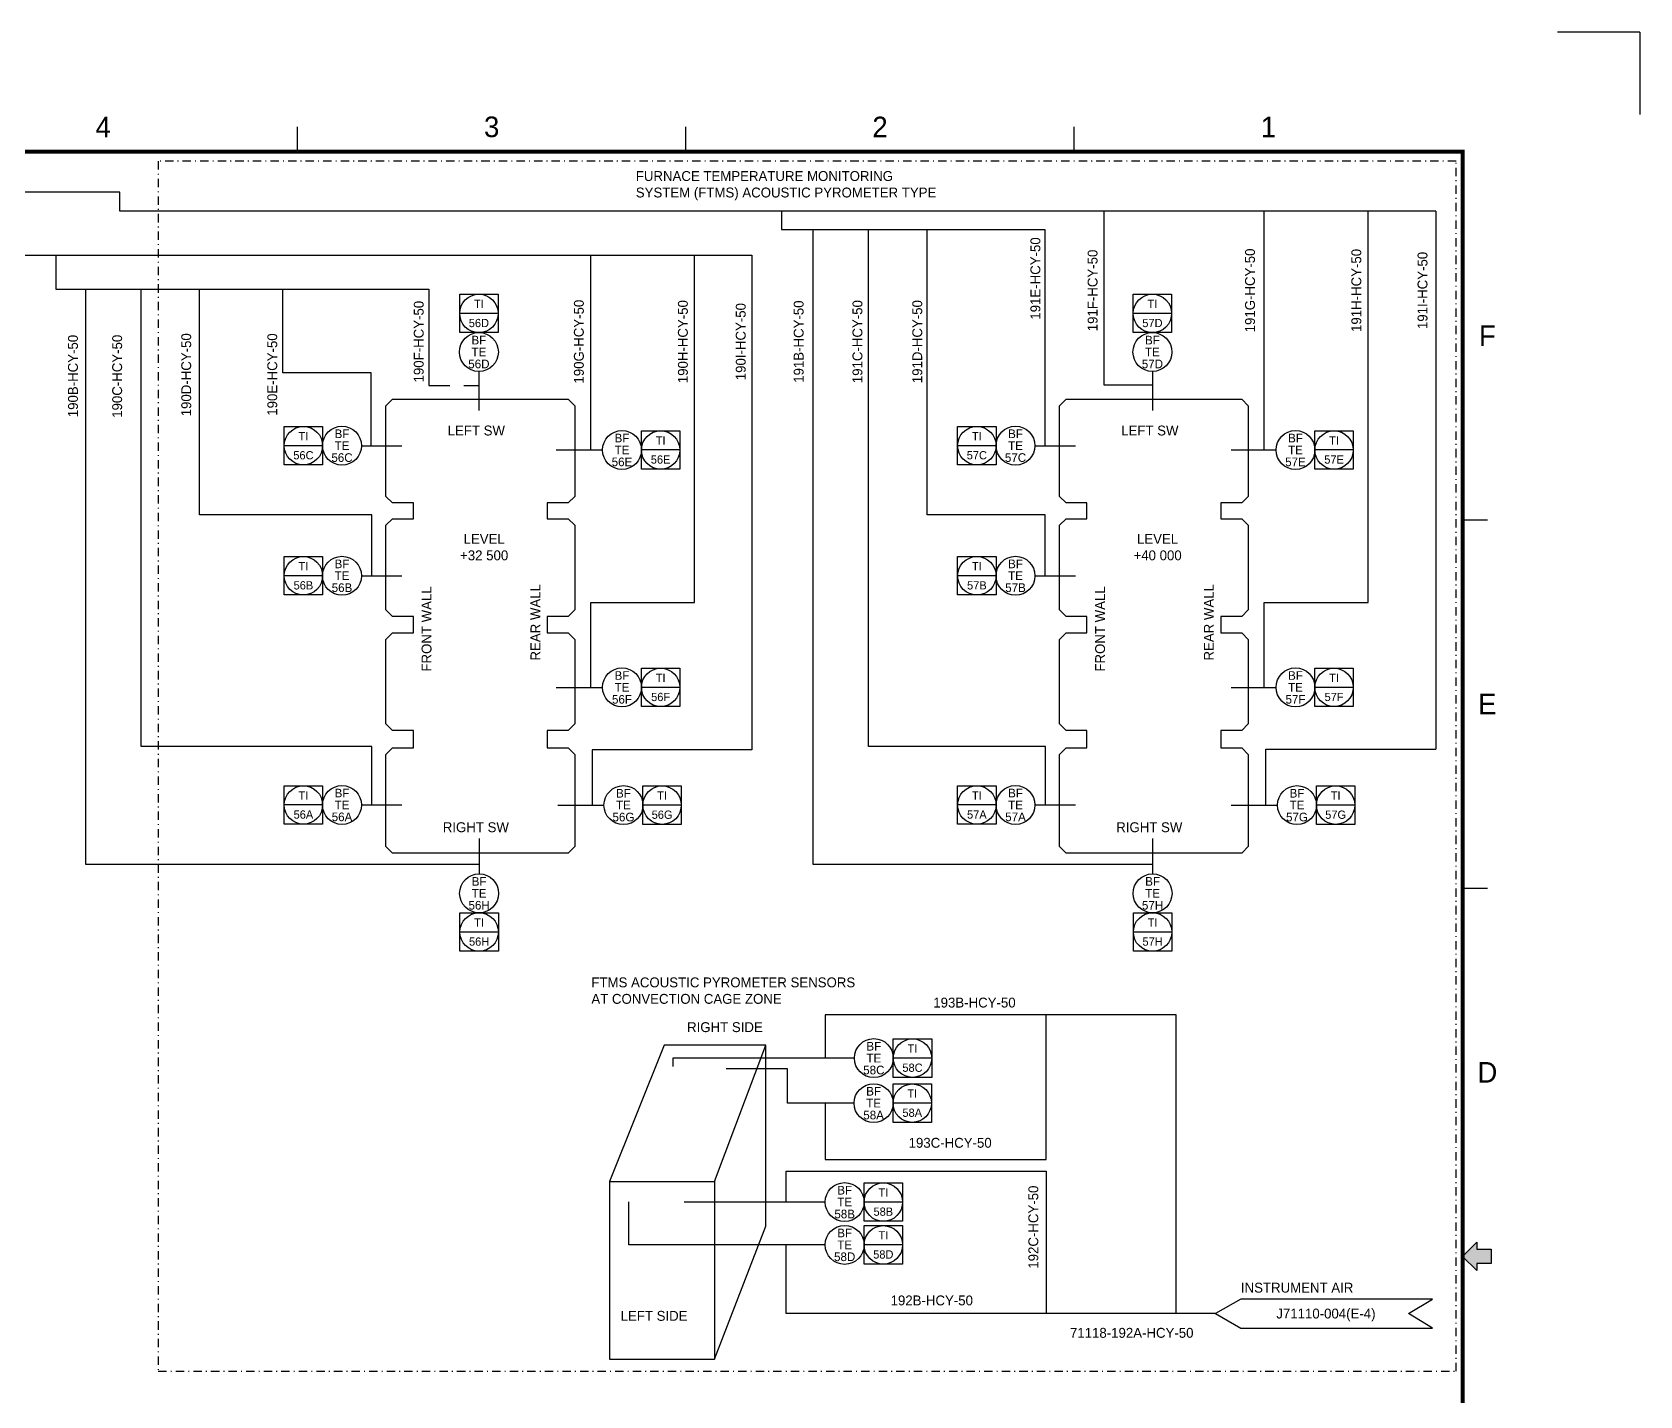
# Model space of a CAD drawing. Header units: millimetres. Extents: x 0 to 420, y 0 to 297.
# Drawn here: x 224.9 to 420, y 131.6 to 297 of the extents above; entities that cross this region are included whole.
import ezdxf
from ezdxf.enums import TextEntityAlignment as Align

# ---------------------------------------------------------------- set-up
doc = ezdxf.new("R2010")
doc.units = ezdxf.units.MM
doc.linetypes.add('DASHDOT', pattern=[25.4, 12.7, -6.35, 0, -6.35])
for name, color, linetype in [('0_Title Block', 7, 'Continuous'), ('2_Opc', 7, 'Continuous'), ('3_I&C', 7, 'Continuous'), ('5_Etc', 7, 'Continuous'), ('6_PIPE(기타)', 7, 'Continuous')]:
    doc.layers.add(name, color=color, linetype=linetype)
doc.styles.get("Standard").update_dxf_attribs({"font": 'pnid.shx', "bigfont": 'kosdichs.shx'})

# ---------------------------------------------------------------- blocks, each defined once
blk = doc.blocks.new('삼척TEMPLATE(현대&GS&한솔)')
h = blk.add_hatch(color=0)
h.dxf.hatch_style = 1
h.paths.add_polyline_path([(401.96, 147.62), (401.96, 148.5), (401.96, 149.38), (400.22, 149.38), (400.22, 150.21), (398.5, 148.5), (400.22, 146.79), (400.22, 147.62)])
h = blk.add_hatch(color=0)
h.dxf.hatch_style = 1
h.paths.add_polyline_path([(401.96, 147.62), (401.96, 148.5), (401.96, 149.38), (400.22, 149.38), (400.22, 150.21), (398.5, 148.5), (400.22, 146.79), (400.22, 147.62)])
at = {"color": 0}
for p, q in [((420, 297), (410, 297)), ((420, 297), (420, 287)), ((257.12, 282.5), (257.12, 285.5)), ((304.25, 282.5), (304.25, 285.5)), ((351.37, 282.5), (351.37, 285.5)), ((398.5, 237.83), (401.5, 237.83)), ((398.5, 193.17), (401.5, 193.17)), ((398.5, 148.5), (400.22, 150.21)), ((398.5, 148.5), (400.22, 150.21)), ((400.22, 150.21), (400.22, 149.38)), ((400.22, 150.21), (400.22, 149.38)), ((400.22, 146.79), (398.5, 148.5)), ((400.22, 146.79), (398.5, 148.5)), ((400.22, 149.38), (401.96, 149.38)), ((400.22, 149.38), (401.96, 149.38)), ((401.96, 149.38), (401.96, 147.62)), ((401.96, 149.38), (401.96, 147.62)), ((401.96, 147.62), (400.22, 147.62)), ((400.22, 147.62), (400.22, 146.79)), ((401.96, 147.62), (400.22, 147.62)), ((400.22, 147.62), (400.22, 146.79))]:
    blk.add_line(p, q, dxfattribs=at)
at = {"color": 0, "const_width": 0.5}
blk.add_lwpolyline([(398.5, 282.5), (398.5, 14.5), (21.5, 14.5), (21.5, 282.5)], close=True, dxfattribs=at)
at = {"color": 0, "char_height": 2.5, "attachment_point": 5}
for s, insert in [('4', (233.56, 285.5)), ('3', (280.69, 285.5)), ('2', (327.81, 285.5)), ('1', (374.94, 285.5)), ('F', (401.5, 260.17)), ('E', (401.5, 215.5)), ('D', (401.5, 170.83))]:
    blk.add_mtext(s, dxfattribs=dict(at, insert=insert))
blk = doc.blocks.new('*U7')
at = {"color": 0}
for tag, p in [('TAG01', (5, 1.5)), ('DESCRIPTION01', (5, -2.07))]:
    blk.add_attdef(tag, text='', height=1, dxfattribs=at).set_placement(p, align=Align.MIDDLE_CENTER)
blk = doc.blocks.new('LOCAL INSTRUMENT_')
at = {"color": 0, "linetype": 'ByBlock'}
blk.add_circle((0, 0), 2.25, dxfattribs=at)
at = {"color": 0}
for tag, p in [('TAG01', (0, 1.375)), ('TAG02', (0, 0)), ('TAG03', (0, -1.375))]:
    blk.add_attdef(tag, text='', height=1, dxfattribs=at).set_placement(p, align=Align.MIDDLE_CENTER)
blk = doc.blocks.new('INDICATE DISPLAY_')
at = {"color": 0}
for p, q in [((-2.33, 2.33), (2.33, 2.33)), ((-2.33, -2.33), (-2.33, 2.33)), ((2.33, 2.33), (2.33, -2.33)), ((2.33, 0), (-2.33, 0)), ((2.33, -2.33), (-2.33, -2.33))]:
    blk.add_line(p, q, dxfattribs=at)
blk.add_circle((0, 0), 2.33, dxfattribs=at)
for tag, p in [('TAG01', (0, 1.16)), ('TAG02', (0, -1.16))]:
    blk.add_attdef(tag, text='', height=1, dxfattribs=at).set_placement(p, align=Align.MIDDLE_CENTER)
blk = doc.blocks.new('*U17')
at = {"color": 0}
for p, q in [((0, 1), (-1.75, 0)), ((-1.75, 0), (0, -1)), ((13.25, 1), (0, 1)), ((11.58, 0), (13.25, 1)), ((13.25, -1), (11.58, 0)), ((0, -1), (13.25, -1))]:
    blk.add_line(p, q, dxfattribs=at)
blk.add_attdef('DESCRIPTION02', text='', height=1, dxfattribs=at).set_placement((-11.35, 5.52), align=Align.TOP_LEFT)
blk.add_attdef('DESCRIPTION01', text='', height=1, dxfattribs=at).set_placement((5.73, 0), align=Align.MIDDLE_CENTER)

msp = doc.modelspace()

# ---------------------------------------------------------------- linework, layer by layer
at = {"layer": '3_I&C'}
for p, q in [((279.14, 255.83), (279.14, 251.09)), ((360.86, 255.83), (360.86, 251.09)), ((264.9, 246.84), (269.81, 246.84)), ((288.52, 246.32), (294.14, 246.32)), ((346.61, 246.84), (351.53, 246.84)), ((370.42, 246.32), (375.85, 246.32)), ((264.9, 231.06), (269.81, 231.06)), ((346.61, 231.06), (351.53, 231.06)), ((288.52, 217.52), (294.14, 217.52)), ((370.42, 217.52), (375.85, 217.52)), ((264.9, 203.26), (269.81, 203.26)), ((288.71, 203.24), (294.32, 203.24)), ((346.61, 203.26), (351.53, 203.26)), ((370.42, 203.24), (376.04, 203.24)), ((279.17, 199.2), (279.17, 194.9)), ((360.88, 199.2), (360.88, 194.9)), ((324.7, 172.55), (302.67, 172.55)), ((302.67, 172.55), (302.67, 171.53)), ((316.6, 171.26), (309.13, 171.26)), ((316.6, 167.09), (316.6, 171.26)), ((324.67, 167.09), (316.6, 167.09)), ((297.34, 149.9), (297.34, 155.14)), ((321.16, 155.09), (304.04, 155.09)), ((321.16, 149.9), (297.34, 149.9))]:
    msp.add_line(p, q, dxfattribs=at)
at = {"layer": '5_Etc', "linetype": 'DASHDOT', "ltscale": 0.08}
for p, q in [((397.71, 281.34), (240.24, 281.34)), ((240.24, 281.34), (240.24, 134.56)), ((397.71, 134.56), (397.71, 281.34)), ((240.24, 134.56), (397.71, 134.56))]:
    msp.add_line(p, q, dxfattribs=at)
at = {"layer": '5_Etc'}
for p, q in [((267.86, 251.68), (268.66, 252.48)), ((267.86, 240.69), (267.86, 251.68)), ((268.66, 252.48), (289.97, 252.48)), ((289.97, 252.48), (290.77, 251.68)), ((290.77, 251.68), (290.77, 240.69)), ((349.58, 251.68), (350.38, 252.48)), ((349.58, 240.69), (349.58, 251.68)), ((350.38, 252.48), (371.69, 252.48)), ((371.69, 252.48), (372.49, 251.68)), ((372.49, 251.68), (372.49, 240.69)), ((268.66, 239.89), (267.86, 240.69)), ((290.77, 240.69), (289.97, 239.89)), ((350.38, 239.89), (349.58, 240.69)), ((372.49, 240.69), (371.69, 239.89)), ((271.2, 239.89), (268.66, 239.89)), ((271.2, 237.98), (271.2, 239.89)), ((289.97, 239.89), (287.44, 239.89)), ((287.44, 239.89), (287.44, 237.98)), ((352.91, 239.89), (350.38, 239.89)), ((352.91, 237.98), (352.91, 239.89)), ((371.69, 239.89), (369.16, 239.89)), ((369.16, 239.89), (369.16, 237.98)), ((267.86, 237.18), (268.66, 237.98)), ((267.86, 226.93), (267.86, 237.18)), ((268.66, 237.98), (271.2, 237.98)), ((287.44, 237.98), (289.97, 237.98)), ((289.97, 237.98), (290.77, 237.18)), ((290.77, 237.18), (290.77, 226.93)), ((349.58, 237.18), (350.38, 237.98)), ((349.58, 226.93), (349.58, 237.18)), ((350.38, 237.98), (352.91, 237.98)), ((369.16, 237.98), (371.69, 237.98)), ((371.69, 237.98), (372.49, 237.18)), ((372.49, 237.18), (372.49, 226.93)), ((268.66, 226.13), (267.86, 226.93)), ((290.77, 226.93), (289.97, 226.13)), ((350.38, 226.13), (349.58, 226.93)), ((372.49, 226.93), (371.69, 226.13)), ((271.2, 226.13), (268.66, 226.13)), ((271.2, 224.15), (271.2, 226.13)), ((289.97, 226.13), (287.44, 226.13)), ((287.44, 226.13), (287.44, 224.15)), ((352.91, 226.13), (350.38, 226.13)), ((352.91, 224.15), (352.91, 226.13)), ((371.69, 226.13), (369.16, 226.13)), ((369.16, 226.13), (369.16, 224.15)), ((267.86, 223.35), (268.66, 224.15)), ((267.86, 213.1), (267.86, 223.35)), ((268.66, 224.15), (271.2, 224.15)), ((287.44, 224.15), (289.97, 224.15)), ((289.97, 224.15), (290.77, 223.35)), ((290.77, 223.35), (290.77, 213.1)), ((349.58, 223.35), (350.38, 224.15)), ((349.58, 213.1), (349.58, 223.35)), ((350.38, 224.15), (352.91, 224.15)), ((369.16, 224.15), (371.69, 224.15)), ((371.69, 224.15), (372.49, 223.35)), ((372.49, 223.35), (372.49, 213.1)), ((268.66, 212.3), (267.86, 213.1)), ((290.77, 213.1), (289.97, 212.3)), ((350.38, 212.3), (349.58, 213.1)), ((372.49, 213.1), (371.69, 212.3)), ((271.2, 212.3), (268.66, 212.3)), ((271.2, 210.18), (271.2, 212.3)), ((289.97, 212.3), (287.44, 212.3)), ((287.44, 212.3), (287.44, 210.18)), ((352.91, 212.3), (350.38, 212.3)), ((352.91, 210.18), (352.91, 212.3)), ((371.69, 212.3), (369.16, 212.3)), ((369.16, 212.3), (369.16, 210.18)), ((267.86, 209.38), (268.66, 210.18)), ((267.86, 198.21), (267.86, 209.38)), ((268.66, 210.18), (271.2, 210.18)), ((287.44, 210.18), (289.97, 210.18)), ((289.97, 210.18), (290.77, 209.38)), ((290.77, 209.38), (290.77, 198.21)), ((349.58, 209.38), (350.38, 210.18)), ((349.58, 198.21), (349.58, 209.38)), ((350.38, 210.18), (352.91, 210.18)), ((369.16, 210.18), (371.69, 210.18)), ((371.69, 210.18), (372.49, 209.38)), ((372.49, 209.38), (372.49, 198.21)), ((268.66, 197.41), (267.86, 198.21)), ((289.97, 197.41), (268.66, 197.41)), ((290.77, 198.21), (289.97, 197.41)), ((350.38, 197.41), (349.58, 198.21)), ((371.69, 197.41), (350.38, 197.41)), ((372.49, 198.21), (371.69, 197.41)), ((301.6, 174.13), (294.99, 157.58)), ((313.97, 174.13), (301.6, 174.13)), ((307.74, 157.58), (313.97, 174.13)), ((313.97, 152.15), (313.97, 174.13)), ((294.99, 157.58), (294.99, 136.05)), ((294.99, 157.58), (307.74, 157.58)), ((307.74, 157.58), (307.74, 136.05)), ((307.74, 136.05), (313.97, 152.15)), ((294.99, 136.05), (307.74, 136.05))]:
    msp.add_line(p, q, dxfattribs=at)
at = {"layer": '6_PIPE(기타)'}
for p, q in [((235.56, 277.61), (221.33, 277.61)), ((235.56, 275.29), (235.56, 277.61)), ((395.26, 275.29), (235.56, 275.29)), ((315.85, 275.29), (315.85, 273.07)), ((354.97, 275.29), (354.97, 254.24)), ((374.43, 246.32), (374.43, 275.29)), ((387.02, 227.83), (387.02, 275.29)), ((395.26, 275.29), (395.26, 210.01)), ((315.85, 273.07), (347.79, 273.07)), ((319.69, 196.04), (319.69, 273.07)), ((326.42, 210.37), (326.42, 273.07)), ((333.51, 238.44), (333.51, 273.07)), ((347.79, 273.07), (347.79, 246.84)), ((221.33, 269.97), (312.27, 269.97)), ((227.83, 269.97), (227.83, 265.81)), ((292.71, 246.32), (292.71, 269.97)), ((305.3, 227.83), (305.3, 269.97)), ((312.27, 269.97), (312.27, 209.96)), ((227.83, 265.81), (273.05, 265.81)), ((231.44, 196.04), (231.44, 265.81)), ((238.17, 210.37), (238.17, 265.81)), ((245.26, 238.44), (245.26, 265.81)), ((255.36, 255.68), (255.36, 265.81)), ((273.05, 265.81), (273.05, 254.13)), ((266.06, 255.68), (255.36, 255.68)), ((266.06, 246.84), (266.06, 255.68)), ((273.05, 254.13), (275.6, 254.13)), ((277.31, 254.13), (279.14, 254.13)), ((354.97, 254.24), (360.86, 254.24)), ((266.14, 238.44), (245.26, 238.44)), ((266.14, 231.06), (266.14, 238.44)), ((347.86, 238.44), (333.51, 238.44)), ((347.86, 231.06), (347.86, 238.44)), ((292.71, 217.52), (292.71, 227.83)), ((292.71, 227.83), (305.3, 227.83)), ((374.43, 217.52), (374.43, 227.83)), ((374.43, 227.83), (387.02, 227.83)), ((266.17, 210.37), (238.17, 210.37)), ((266.17, 203.26), (266.17, 210.37)), ((312.27, 209.96), (292.89, 209.96)), ((292.89, 209.96), (292.89, 203.24)), ((347.89, 210.37), (326.42, 210.37)), ((347.89, 203.26), (347.89, 210.37)), ((374.61, 203.24), (374.61, 210.01)), ((374.61, 210.01), (395.26, 210.01)), ((279.17, 196.04), (231.44, 196.04)), ((360.88, 196.04), (319.69, 196.04)), ((363.73, 177.8), (321.16, 177.8)), ((321.16, 177.8), (321.16, 172.55)), ((347.98, 160.25), (347.98, 177.8)), ((363.73, 141.56), (363.73, 177.8)), ((321.16, 167.09), (321.16, 160.25)), ((321.16, 160.25), (347.98, 160.25)), ((316.41, 155.09), (316.41, 158.86)), ((316.41, 158.86), (347.98, 158.86)), ((347.98, 158.86), (347.98, 141.56)), ((316.41, 141.56), (316.41, 149.9)), ((368.53, 141.56), (316.41, 141.56))]:
    msp.add_line(p, q, dxfattribs=at)

# ---------------------------------------------------------------- block references
at = {"layer": '0_Title Block'}
msp.add_blockref('삼척TEMPLATE(현대&GS&한솔)', (0, 0), dxfattribs=at)
at = {"layer": '2_Opc'}
ref = msp.add_blockref('*U17', (371.6, 141.56), dxfattribs=dict(at, xscale=1.754883603849799, yscale=1.754883603849799, zscale=1.754883603849799))
ref.add_attrib('DESCRIPTION01_001', 'J71110-004(E-4)', (375.89, 140.97), dxfattribs={"layer": '0', "color": 0, "height": 1.2})
at = {"layer": '3_I&C'}
for p, values in [((279.14, 262.88), {'TAG01': 'TI', 'TAG02': '56D'}), ((360.86, 262.88), {'TAG01': 'TI', 'TAG02': '57D'}), ((257.85, 246.84), {'TAG01': 'TI', 'TAG02': '56C'}), ((301.19, 246.32), {'TAG01': 'TI', 'TAG02': '56E'}), ((339.56, 246.84), {'TAG01': 'TI', 'TAG02': '57C'}), ((382.9, 246.32), {'TAG01': 'TI', 'TAG02': '57E'}), ((257.85, 231.06), {'TAG01': 'TI', 'TAG02': '56B'}), ((339.56, 231.06), {'TAG01': 'TI', 'TAG02': '57B'}), ((301.19, 217.52), {'TAG01': 'TI', 'TAG02': '56F'}), ((382.9, 217.52), {'TAG01': 'TI', 'TAG02': '57F'}), ((257.85, 203.26), {'TAG01': 'TI', 'TAG02': '56A'}), ((301.37, 203.24), {'TAG01': 'TI', 'TAG02': '56G'}), ((339.56, 203.26), {'TAG01': 'TI', 'TAG02': '57A'}), ((383.09, 203.24), {'TAG01': 'TI', 'TAG02': '57G'}), ((279.17, 187.85), {'TAG01': 'TI', 'TAG02': '56H'}), ((360.88, 187.85), {'TAG01': 'TI', 'TAG02': '57H'}), ((331.75, 172.55), {'TAG01': 'TI', 'TAG02': '58C'}), ((331.72, 167.09), {'TAG01': 'TI', 'TAG02': '58A'}), ((328.21, 155.09), {'TAG01': 'TI', 'TAG02': '58B'}), ((328.21, 149.9), {'TAG01': 'TI', 'TAG02': '58D'})]:
    msp.add_blockref('INDICATE DISPLAY_', p, dxfattribs=at).add_auto_attribs(values)
at = {"layer": '3_I&C', "xscale": 1.05, "yscale": 1.05, "zscale": 1.05}
for p, values in [((279.14, 258.2), {'TAG01': 'BF', 'TAG02': 'TE', 'TAG03': '56D'}), ((360.86, 258.2), {'TAG01': 'BF', 'TAG02': 'TE', 'TAG03': '57D'}), ((262.53, 246.84), {'TAG01': 'BF', 'TAG02': 'TE', 'TAG03': '56C'}), ((296.5, 246.32), {'TAG01': 'BF', 'TAG02': 'TE', 'TAG03': '56E'}), ((344.25, 246.84), {'TAG01': 'BF', 'TAG02': 'TE', 'TAG03': '57C'}), ((378.22, 246.32), {'TAG01': 'BF', 'TAG02': 'TE', 'TAG03': '57E'}), ((262.53, 231.06), {'TAG01': 'BF', 'TAG02': 'TE', 'TAG03': '56B'}), ((344.25, 231.06), {'TAG01': 'BF', 'TAG02': 'TE', 'TAG03': '57B'}), ((296.5, 217.52), {'TAG01': 'BF', 'TAG02': 'TE', 'TAG03': '56F'}), ((378.22, 217.52), {'TAG01': 'BF', 'TAG02': 'TE', 'TAG03': '57F'}), ((262.53, 203.26), {'TAG01': 'BF', 'TAG02': 'TE', 'TAG03': '56A'}), ((296.68, 203.24), {'TAG01': 'BF', 'TAG02': 'TE', 'TAG03': '56G'}), ((344.25, 203.26), {'TAG01': 'BF', 'TAG02': 'TE', 'TAG03': '57A'}), ((378.4, 203.24), {'TAG01': 'BF', 'TAG02': 'TE', 'TAG03': '57G'}), ((279.17, 192.54), {'TAG01': 'BF', 'TAG02': 'TE', 'TAG03': '56H'}), ((360.88, 192.54), {'TAG01': 'BF', 'TAG02': 'TE', 'TAG03': '57H'}), ((327.06, 172.55), {'TAG01': 'BF', 'TAG02': 'TE', 'TAG03': '58C'}), ((327.03, 167.09), {'TAG01': 'BF', 'TAG02': 'TE', 'TAG03': '58A'}), ((323.52, 155.09), {'TAG01': 'BF', 'TAG02': 'TE', 'TAG03': '58B'}), ((323.52, 149.9), {'TAG01': 'BF', 'TAG02': 'TE', 'TAG03': '58D'})]:
    msp.add_blockref('LOCAL INSTRUMENT_', p, dxfattribs=at).add_auto_attribs(values)
at = {"layer": '6_PIPE(기타)'}
ref = msp.add_blockref('*U7', (348.16, 262.12), dxfattribs=dict(at, rotation=90))
ref.add_attrib('TAG01', '191E-HCY-50', dxfattribs={"layer": '0', "color": 0, "height": 1.2, "rotation": 90}).set_placement((346.66, 267.12), align=Align.MIDDLE_CENTER)
ref = msp.add_blockref('*U7', (355.1, 260.67), dxfattribs=dict(at, rotation=90))
ref.add_attrib('TAG01', '191F-HCY-50', dxfattribs={"layer": '0', "color": 0, "height": 1.2, "rotation": 90}).set_placement((353.6, 265.67), align=Align.MIDDLE_CENTER)
ref = msp.add_blockref('*U7', (374.2, 260.67), dxfattribs=dict(at, rotation=90))
ref.add_attrib('TAG01', '191G-HCY-50', dxfattribs={"layer": '0', "color": 0, "height": 1.2, "rotation": 90}).set_placement((372.7, 265.67), align=Align.MIDDLE_CENTER)
ref = msp.add_blockref('*U7', (387.1, 260.67), dxfattribs=dict(at, rotation=90))
ref.add_attrib('TAG01', '191H-HCY-50', dxfattribs={"layer": '0', "color": 0, "height": 1.2, "rotation": 90}).set_placement((385.6, 265.67), align=Align.MIDDLE_CENTER)
ref = msp.add_blockref('*U7', (395.13, 260.67), dxfattribs=dict(at, rotation=90))
ref.add_attrib('TAG01', '191I-HCY-50', dxfattribs={"layer": '0', "color": 0, "height": 1.2, "rotation": 90}).set_placement((393.63, 265.67), align=Align.MIDDLE_CENTER)
ref = msp.add_blockref('*U7', (273.34, 254.46), dxfattribs=dict(at, rotation=90))
ref.add_attrib('TAG01', '190F-HCY-50', dxfattribs={"layer": '0', "color": 0, "height": 1.2, "rotation": 90}).set_placement((271.84, 259.46), align=Align.MIDDLE_CENTER)
ref = msp.add_blockref('*U7', (292.77, 254.46), dxfattribs=dict(at, rotation=90))
ref.add_attrib('TAG01', '190G-HCY-50', dxfattribs={"layer": '0', "color": 0, "height": 1.2, "rotation": 90}).set_placement((291.27, 259.46), align=Align.MIDDLE_CENTER)
ref = msp.add_blockref('*U7', (305.39, 254.46), dxfattribs=dict(at, rotation=90))
ref.add_attrib('TAG01', '190H-HCY-50', dxfattribs={"layer": '0', "color": 0, "height": 1.2, "rotation": 90}).set_placement((303.89, 259.46), align=Align.MIDDLE_CENTER)
ref = msp.add_blockref('*U7', (312.41, 254.46), dxfattribs=dict(at, rotation=90))
ref.add_attrib('TAG01', '190I-HCY-50', dxfattribs={"layer": '0', "color": 0, "height": 1.2, "rotation": 90}).set_placement((310.91, 259.46), align=Align.MIDDLE_CENTER)
ref = msp.add_blockref('*U7', (319.44, 254.46), dxfattribs=dict(at, rotation=90))
ref.add_attrib('TAG01', '191B-HCY-50', dxfattribs={"layer": '0', "color": 0, "height": 1.2, "rotation": 90}).set_placement((317.94, 259.46), align=Align.MIDDLE_CENTER)
ref = msp.add_blockref('*U7', (326.57, 254.46), dxfattribs=dict(at, rotation=90))
ref.add_attrib('TAG01', '191C-HCY-50', dxfattribs={"layer": '0', "color": 0, "height": 1.2, "rotation": 90}).set_placement((325.07, 259.46), align=Align.MIDDLE_CENTER)
ref = msp.add_blockref('*U7', (333.83, 254.46), dxfattribs=dict(at, rotation=90))
ref.add_attrib('TAG01', '191D-HCY-50', dxfattribs={"layer": '0', "color": 0, "height": 1.2, "rotation": 90}).set_placement((332.33, 259.46), align=Align.MIDDLE_CENTER)
ref = msp.add_blockref('*U7', (231.39, 250.29), dxfattribs=dict(at, rotation=90))
ref.add_attrib('TAG01', '190B-HCY-50', dxfattribs={"layer": '0', "color": 0, "height": 1.2, "rotation": 90}).set_placement((229.89, 255.29), align=Align.MIDDLE_CENTER)
ref = msp.add_blockref('*U7', (236.75, 250.26), dxfattribs=dict(at, rotation=90))
ref.add_attrib('TAG01', '190C-HCY-50', dxfattribs={"layer": '0', "color": 0, "height": 1.2, "rotation": 90}).set_placement((235.25, 255.26), align=Align.MIDDLE_CENTER)
ref = msp.add_blockref('*U7', (245.13, 250.44), dxfattribs=dict(at, rotation=90))
ref.add_attrib('TAG01', '190D-HCY-50', dxfattribs={"layer": '0', "color": 0, "height": 1.2, "rotation": 90}).set_placement((243.63, 255.44), align=Align.MIDDLE_CENTER)
ref = msp.add_blockref('*U7', (255.57, 250.47), dxfattribs=dict(at, rotation=90))
ref.add_attrib('TAG01', '190E-HCY-50', dxfattribs={"layer": '0', "color": 0, "height": 1.2, "rotation": 90}).set_placement((254.07, 255.47), align=Align.MIDDLE_CENTER)
ref = msp.add_blockref('*U7', (334.27, 177.79), dxfattribs=at)
ref.add_attrib('TAG01', '193B-HCY-50', dxfattribs={"layer": '0', "color": 0, "height": 1.2}).set_placement((339.27, 179.29), align=Align.MIDDLE_CENTER)
ref = msp.add_blockref('*U7', (331.32, 160.78), dxfattribs=at)
ref.add_attrib('TAG01', '193C-HCY-50', dxfattribs={"layer": '0', "color": 0, "height": 1.2}).set_placement((336.32, 162.28), align=Align.MIDDLE_CENTER)
ref = msp.add_blockref('*U7', (347.91, 147.05), dxfattribs=dict(at, rotation=90))
ref.add_attrib('TAG01', '192C-HCY-50', dxfattribs={"layer": '0', "color": 0, "height": 1.2, "rotation": 90}).set_placement((346.41, 152.05), align=Align.MIDDLE_CENTER)
ref = msp.add_blockref('*U7', (329.09, 141.66), dxfattribs=at)
ref.add_attrib('TAG01', '192B-HCY-50', dxfattribs={"layer": '0', "color": 0, "height": 1.2}).set_placement((334.09, 143.16), align=Align.MIDDLE_CENTER)
ref = msp.add_blockref('*U7', (353.35, 137.73), dxfattribs=at)
ref.add_attrib('TAG01', '71118-192A-HCY-50', dxfattribs={"layer": '0', "color": 0, "height": 1.2}).set_placement((358.35, 139.23), align=Align.MIDDLE_CENTER)

# ---------------------------------------------------------------- texts
at = {"layer": '2_Opc', "insert": (371.6, 145.31), "char_height": 1.2, "attachment_point": 1}
msp.add_mtext('INSTRUMENT AIR', dxfattribs=at)
at = {"layer": '5_Etc', "char_height": 1.2}
for s, insert, attachment_point in [('FURNACE TEMPERATURE MONITORING\\PSYSTEM (FTMS) ACOUSTIC PYROMETER TYPE', (298.18, 280.15), 1), ('LEFT SW', (275.35, 249.28), 1), ('LEFT SW', (357.07, 249.28), 1), ('LEVEL\\P+32 500', (279.78, 234.53), 5), ('LEVEL\\P+40 000', (361.49, 234.53), 5), ('RIGHT SW', (274.76, 201.16), 1), ('RIGHT SW', (356.47, 201.16), 1), ('FTMS ACOUSTIC PYROMETER SENSORS\\PAT CONVECTION CAGE ZONE', (292.79, 182.34), 1), ('RIGHT SIDE', (304.4, 176.91), 1), ('LEFT SIDE', (296.34, 141.89), 1)]:
    msp.add_mtext(s, dxfattribs=dict(at, insert=insert, attachment_point=attachment_point))
at = {"layer": '5_Etc', "char_height": 1.2, "attachment_point": 1, "rotation": 90}
for s, insert in [('FRONT WALL', (272.19, 219.44)), ('REAR WALL', (285.4, 220.78)), ('FRONT WALL', (353.91, 219.44)), ('REAR WALL', (367.11, 220.78))]:
    msp.add_mtext(s, dxfattribs=dict(at, insert=insert))

doc.saveas('drawing.dxf')
